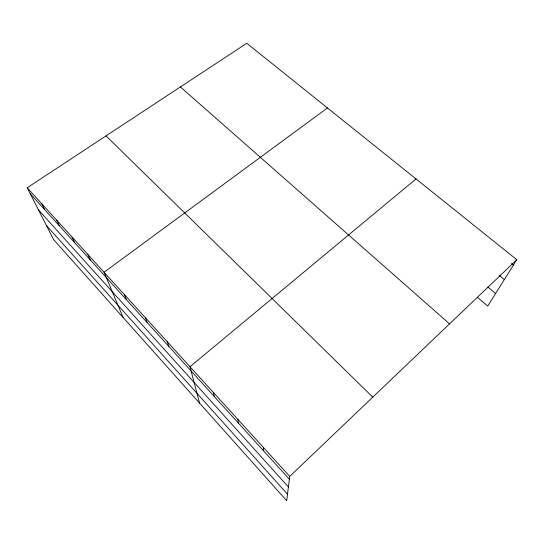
<?xml version="1.0" encoding="UTF-8"?>
<svg xmlns="http://www.w3.org/2000/svg" width="544" height="544" viewBox="0 0 544 544"><rect width="100%" height="100%" fill="white"/><g stroke="black" fill="none" stroke-linecap="round" stroke-linejoin="round"><path stroke-width="0.82" d="M516.8 259.699L289.734 476.408L286.681 500.718L53.584 239.598L27.2 187.748L246.758 43.282L516.8 259.699L487.75 306.061L477.523 297.405M416.031 178.942L189.978 366.724L199.566 403.124M327.461 107.957L104.074 272.265L123.128 317.499M511.496 263.466L513.454 265.037M499.208 275.386L504.336 279.596M487.859 287.028L495.618 293.502M180.404 86.938L449.562 323.87M106.026 135.878L372.783 397.147M27.2 187.748L289.734 476.408M30.219 193.684L289.381 479.257M38.481 209.909L288.408 486.955M46.403 225.481L287.497 494.231M41.745 203.735L44.622 209.549M56.685 220.164L59.405 225.842M72.039 237.048L74.596 242.583M87.829 254.408L90.216 259.787M124.413 294.63L126.364 299.628M145.479 317.798L147.179 322.558M167.321 341.809L168.742 346.317M213.5 392.578L214.282 396.508M237.925 419.438L238.36 423.042M263.316 447.358L263.371 450.602"/></g></svg>
